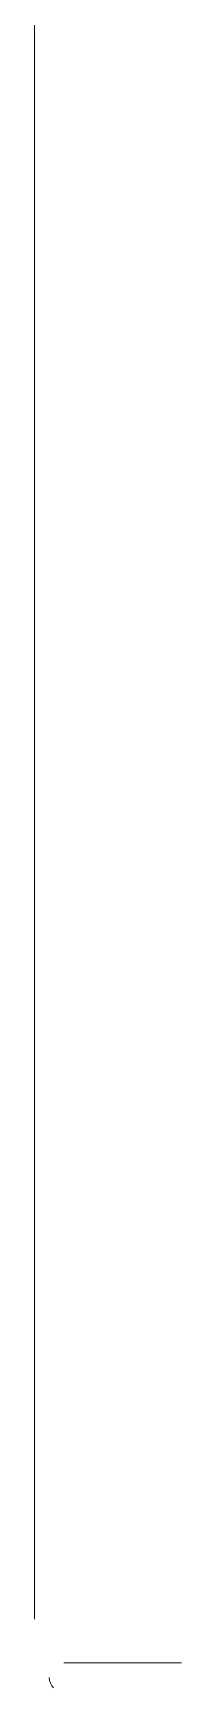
# Model space of a CAD drawing. Header units: millimetres. Extents: x 586.5 to 618.3, y 239.1 to 272.6.
# Drawn here: x 593.002 to 593.052, y 243.312 to 243.878 of the extents above; entities that cross this region are included whole.
import ezdxf

# ---------------------------------------------------------------- set-up
doc = ezdxf.new("R2010")
doc.units = ezdxf.units.MM
doc.header["$LTSCALE"] = 75
doc.layers.add('A Mobiliário LRZ', color=253, linetype='Continuous', lineweight=9)

msp = doc.modelspace()

# ---------------------------------------------------------------- linework, layer by layer
at = {"layer": 'A Mobiliário LRZ'}
for p, q in [((593.00154, 244.0854), (593.00154, 243.3354)), ((593.01155, 243.3204), (593.01154, 243.3204)), ((593.0116, 243.3204), (593.01155, 243.3204)), ((593.01171, 243.3204), (593.0116, 243.3204)), ((593.01189, 243.3204), (593.01171, 243.3204)), ((593.01213, 243.3204), (593.01189, 243.3204)), ((593.01243, 243.3204), (593.01213, 243.3204)), ((593.01279, 243.3204), (593.01243, 243.3204)), ((593.01322, 243.3204), (593.01279, 243.3204)), ((593.01371, 243.3204), (593.01322, 243.3204)), ((593.01426, 243.3204), (593.01371, 243.3204)), ((593.01487, 243.3204), (593.01426, 243.3204)), ((593.01554, 243.3204), (593.01487, 243.3204)), ((593.01627, 243.3204), (593.01554, 243.3204)), ((593.01705, 243.3204), (593.01627, 243.3204)), ((593.01788, 243.3204), (593.01705, 243.3204)), ((593.01878, 243.3204), (593.01788, 243.3204)), ((593.01972, 243.3204), (593.01878, 243.3204)), ((593.02071, 243.3204), (593.01972, 243.3204)), ((593.02176, 243.3204), (593.02071, 243.3204)), ((593.02285, 243.3204), (593.02176, 243.3204)), ((593.02399, 243.3204), (593.02285, 243.3204)), ((593.02517, 243.3204), (593.02399, 243.3204)), ((593.02639, 243.3204), (593.02517, 243.3204)), ((593.02766, 243.3204), (593.02639, 243.3204)), ((593.02896, 243.3204), (593.02766, 243.3204)), ((593.0303, 243.3204), (593.02896, 243.3204)), ((593.03167, 243.3204), (593.0303, 243.3204)), ((593.03307, 243.3204), (593.03167, 243.3204)), ((593.03451, 243.3204), (593.03307, 243.3204)), ((593.03597, 243.3204), (593.03451, 243.3204)), ((593.03745, 243.3204), (593.03597, 243.3204)), ((593.03896, 243.3204), (593.03745, 243.3204)), ((593.04049, 243.3204), (593.03896, 243.3204)), ((593.04204, 243.3204), (593.04049, 243.3204)), ((593.0436, 243.3204), (593.04204, 243.3204)), ((593.04517, 243.3204), (593.0436, 243.3204)), ((593.04675, 243.3204), (593.04517, 243.3204)), ((593.04835, 243.3204), (593.04675, 243.3204)), ((593.04994, 243.3204), (593.04835, 243.3204)), ((593.05154, 243.3204), (593.04994, 243.3204))]:
    msp.add_line(p, q, dxfattribs=at)
msp.add_arc((593.01154, 243.3154), 0.005, 180, 225, dxfattribs=at)

doc.saveas('drawing.dxf')
